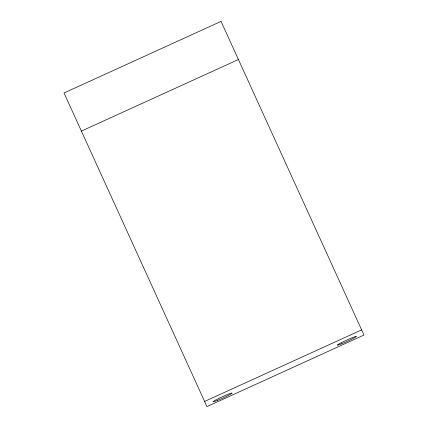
<?xml version="1.0" encoding="UTF-8"?>
<svg xmlns="http://www.w3.org/2000/svg" width="428" height="428" viewBox="0 0 428 428"><rect width="100%" height="100%" fill="white"/><g stroke="black" fill="none" stroke-linecap="round" stroke-linejoin="round"><path stroke-width="0.64" d="M81.395 131.091L238.423 59.529M204.605 401.443L361.633 329.881M221.046 21.4L64.018 92.962L206.954 406.6L363.982 335.038L221.046 21.4M217.301 400.431A10.497 0.696 -24.5 0 0 232.088 393.134A10.497 0.696 -24.5 0 0 218.248 398.682A10.497 0.696 -24.5 0 0 217.301 400.431M341.576 343.796A10.497 0.696 -24.5 0 0 356.364 336.499A10.497 0.696 -24.5 0 0 342.523 342.047A10.497 0.696 -24.5 0 0 341.576 343.796"/></g></svg>
